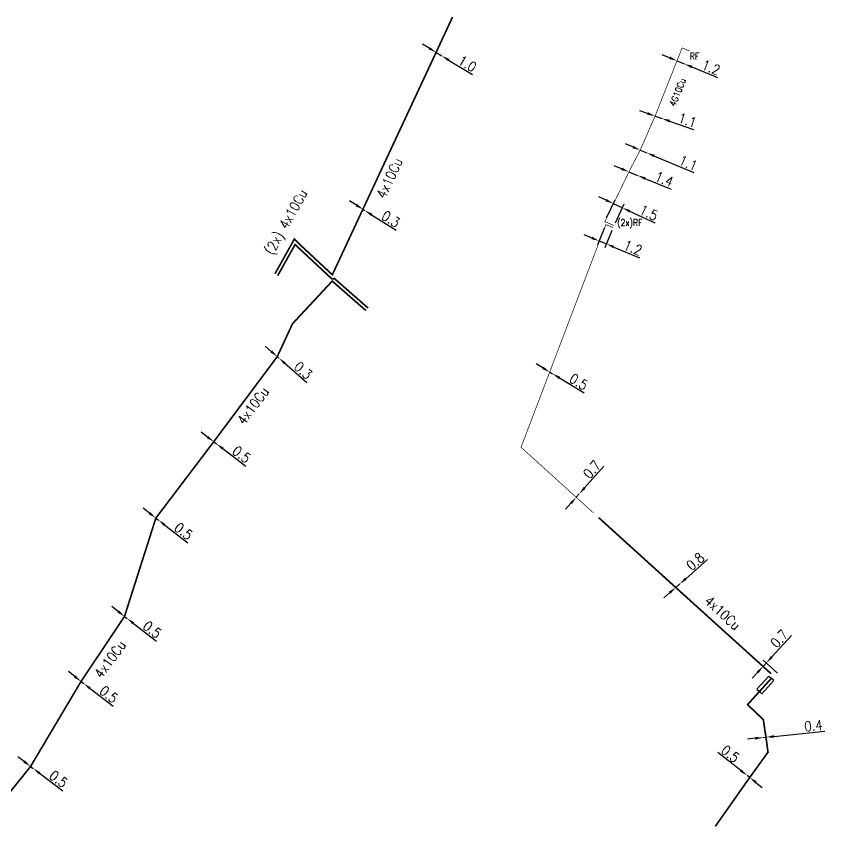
# Model space of a CAD drawing. Header units: millimetres. Extents: x 80999 to 81981, y 144000 to 144990.
# Drawn here: x 81169 to 81290.4, y 144409.2 to 144531.1 of the extents above; entities that cross this region are included whole.
import ezdxf
from ezdxf.enums import TextEntityAlignment as Align

# ---------------------------------------------------------------- set-up
doc = ezdxf.new("R2010")
doc.units = ezdxf.units.MM
doc.header["$PDMODE"] = 34
doc.linetypes.add('E_ST_Cu', pattern=[2000, 1000, 1000])
doc.layers.get('DEFPOINTS').update_dxf_attribs({"linetype": 'CONTINUOUS'})
doc.layers.add('E_100', color=3, linetype='CONTINUOUS')
doc.layers.add('E_400', color=7, linetype='CONTINUOUS')
doc.styles.get("Standard").update_dxf_attribs({"font": 'romans.shx', "width": 0.85})
doc.dimstyles.get("Standard").update_dxf_attribs({"dimtxt": 1.5, "dimasz": 1.2, "dimexe": 0.625, "dimexo": 0.625, "dimgap": 0.25, "dimtad": 1, "dimdec": 1, "dimzin": 0, "dimdsep": 46, "dimtxsty": 'Standard', "dimcen": -0.5, "dimadec": 0, "dimazin": 0, "dimtfac": 1, "dimtdec": 1, "dimtmove": 0, "dimatfit": 3, "dimfxl": 0, "dimtolj": 1, "dimtzin": 0, "dimarcsym": 0})

# ---------------------------------------------------------------- blocks, each defined once
blk = doc.blocks.new('*D119')
at = {"layer": 'DEFPOINTS', "color": 0, "linetype": 'Continuous', "transparency": 16777216}
for p in [(81171.15, 144418.54), (81171.55, 144418.24), (81171.55, 144418.24)]:
    blk.add_point(p, dxfattribs=at)
at = {"layer": 'E_100', "color": 0, "linetype": 'Continuous', "lineweight": -2, "transparency": 16777216}
for p, q in [((81170.19, 144419.26), (81169.24, 144419.98)), ((81171.15, 144418.54), (81171.55, 144418.24)), ((81172.51, 144417.51), (81176, 144414.88))]:
    blk.add_line(p, q, dxfattribs=at)
at = {"layer": 'E_100', "color": 0, "linetype": 'Continuous', "transparency": 16777216}
for points in [[(81170.31, 144419.42), (81170.07, 144419.1), (81171.15, 144418.54)], [(81172.63, 144417.67), (81172.39, 144417.35), (81171.55, 144418.24)]]:
    blk.add_solid(points, dxfattribs=at)
at = {"layer": 'E_100', "color": 0, "linetype": 'Continuous', "transparency": 16777216, "insert": (81175.34, 144416.64), "char_height": 1.5, "attachment_point": 5, "rotation": 322.9887}
blk.add_mtext('\\A1;0.5', dxfattribs=at)
blk = doc.blocks.new('*D120')
at = {"layer": 'DEFPOINTS', "color": 0, "linetype": 'Continuous', "transparency": 16777216}
for p in [(81178.73, 144431.3), (81179.12, 144430.99), (81179.12, 144430.99)]:
    blk.add_point(p, dxfattribs=at)
at = {"layer": 'E_100', "color": 0, "linetype": 'Continuous', "lineweight": -2, "transparency": 16777216}
for p, q in [((81177.78, 144432.03), (81176.83, 144432.77)), ((81178.73, 144431.3), (81179.12, 144430.99)), ((81180.07, 144430.25), (81183.53, 144427.58))]:
    blk.add_line(p, q, dxfattribs=at)
at = {"layer": 'E_100', "color": 0, "linetype": 'Continuous', "transparency": 16777216}
for points in [[(81177.9, 144432.19), (81177.66, 144431.87), (81178.73, 144431.3)], [(81180.19, 144430.41), (81179.95, 144430.1), (81179.12, 144430.99)]]:
    blk.add_solid(points, dxfattribs=at)
at = {"layer": 'E_100', "color": 0, "linetype": 'Continuous', "transparency": 16777216, "insert": (81182.89, 144429.34), "char_height": 1.5, "attachment_point": 5, "rotation": 322.2103}
blk.add_mtext('\\A1;0.5', dxfattribs=at)
blk = doc.blocks.new('*D121')
at = {"layer": 'DEFPOINTS', "color": 0, "linetype": 'Continuous', "transparency": 16777216}
for p in [(81185.25, 144441.05), (81185.65, 144440.75), (81185.65, 144440.75)]:
    blk.add_point(p, dxfattribs=at)
at = {"layer": 'E_100', "color": 0, "linetype": 'Continuous', "lineweight": -2, "transparency": 16777216}
for p, q in [((81184.3, 144441.79), (81183.35, 144442.52)), ((81185.25, 144441.05), (81185.65, 144440.75)), ((81186.59, 144440.01), (81190.05, 144437.33))]:
    blk.add_line(p, q, dxfattribs=at)
at = {"layer": 'E_100', "color": 0, "linetype": 'Continuous', "transparency": 16777216}
for points in [[(81184.43, 144441.95), (81184.18, 144441.63), (81185.25, 144441.05)], [(81186.72, 144440.17), (81186.47, 144439.85), (81185.65, 144440.75)]]:
    blk.add_solid(points, dxfattribs=at)
at = {"layer": 'E_100', "color": 0, "linetype": 'Continuous', "transparency": 16777216, "insert": (81189.41, 144439.09), "char_height": 1.5, "attachment_point": 5, "rotation": 322.2103}
blk.add_mtext('\\A1;0.5', dxfattribs=at)
blk = doc.blocks.new('*D122')
at = {"layer": 'DEFPOINTS', "color": 0, "linetype": 'Continuous', "transparency": 16777216}
for p in [(81189.96, 144455.81), (81190.35, 144455.51), (81190.35, 144455.51)]:
    blk.add_point(p, dxfattribs=at)
at = {"layer": 'E_100', "color": 0, "linetype": 'Continuous', "lineweight": -2, "transparency": 16777216}
for p, q in [((81189.01, 144456.55), (81188.06, 144457.29)), ((81189.96, 144455.81), (81190.35, 144455.51)), ((81191.3, 144454.77), (81194.75, 144452.08))]:
    blk.add_line(p, q, dxfattribs=at)
at = {"layer": 'E_100', "color": 0, "linetype": 'Continuous', "transparency": 16777216}
for points in [[(81189.13, 144456.71), (81188.89, 144456.39), (81189.96, 144455.81)], [(81191.42, 144454.93), (81191.17, 144454.61), (81190.35, 144455.51)]]:
    blk.add_solid(points, dxfattribs=at)
at = {"layer": 'E_100', "color": 0, "linetype": 'Continuous', "transparency": 16777216, "insert": (81194.11, 144453.85), "char_height": 1.5, "attachment_point": 5, "rotation": 322.0805}
blk.add_mtext('\\A1;0.5', dxfattribs=at)
blk = doc.blocks.new('*D123')
at = {"layer": 'DEFPOINTS', "color": 0, "linetype": 'Continuous', "transparency": 16777216}
for p in [(81208.19, 144480.04), (81208.42, 144479.84), (81208.42, 144479.84)]:
    blk.add_point(p, dxfattribs=at)
at = {"layer": 'E_100', "color": 0, "linetype": 'Continuous', "lineweight": -2, "transparency": 16777216}
for p, q in [((81207.29, 144480.83), (81206.39, 144481.62)), ((81208.19, 144480.04), (81208.42, 144479.84)), ((81209.32, 144479.05), (81212.61, 144476.17))]:
    blk.add_line(p, q, dxfattribs=at)
at = {"layer": 'E_100', "color": 0, "linetype": 'Continuous', "transparency": 16777216}
for points in [[(81207.42, 144480.98), (81207.16, 144480.68), (81208.19, 144480.04)], [(81209.45, 144479.2), (81209.19, 144478.9), (81208.42, 144479.84)]]:
    blk.add_solid(points, dxfattribs=at)
at = {"layer": 'E_100', "color": 0, "linetype": 'Continuous', "transparency": 16777216, "insert": (81212.08, 144477.97), "char_height": 1.5, "attachment_point": 5, "rotation": 318.7975}
blk.add_mtext('\\A1;0.3', dxfattribs=at)
blk = doc.blocks.new('*D124')
at = {"layer": 'DEFPOINTS', "color": 0, "linetype": 'Continuous', "transparency": 16777216}
for p in [(81198.65, 144467.27), (81199.05, 144466.97), (81199.05, 144466.97)]:
    blk.add_point(p, dxfattribs=at)
at = {"layer": 'E_100', "color": 0, "linetype": 'Continuous', "lineweight": -2, "transparency": 16777216}
for p, q in [((81197.69, 144467.99), (81196.74, 144468.72)), ((81198.65, 144467.27), (81199.05, 144466.97)), ((81200.01, 144466.24), (81203.49, 144463.61))]:
    blk.add_line(p, q, dxfattribs=at)
at = {"layer": 'E_100', "color": 0, "linetype": 'Continuous', "transparency": 16777216}
for points in [[(81197.81, 144468.15), (81197.57, 144467.83), (81198.65, 144467.27)], [(81200.13, 144466.4), (81199.89, 144466.08), (81199.05, 144466.97)]]:
    blk.add_solid(points, dxfattribs=at)
at = {"layer": 'E_100', "color": 0, "linetype": 'Continuous', "transparency": 16777216, "insert": (81202.83, 144465.36), "char_height": 1.5, "attachment_point": 5, "rotation": 322.8895}
blk.add_mtext('\\A1;0.5', dxfattribs=at)
blk = doc.blocks.new('*D125')
at = {"layer": 'DEFPOINTS', "color": 0, "linetype": 'Continuous', "transparency": 16777216}
for p in [(81221.09, 144502.14), (81221.34, 144501.98), (81221.34, 144501.98)]:
    blk.add_point(p, dxfattribs=at)
at = {"layer": 'E_100', "color": 0, "linetype": 'Continuous', "lineweight": -2, "transparency": 16777216}
for p, q in [((81220.07, 144502.77), (81219.06, 144503.41)), ((81221.09, 144502.14), (81221.34, 144501.98)), ((81222.36, 144501.34), (81226.06, 144499.01))]:
    blk.add_line(p, q, dxfattribs=at)
at = {"layer": 'E_100', "color": 0, "linetype": 'Continuous', "transparency": 16777216}
for points in [[(81220.18, 144502.94), (81219.97, 144502.6), (81221.09, 144502.14)], [(81222.47, 144501.51), (81222.25, 144501.17), (81221.34, 144501.98)]]:
    blk.add_solid(points, dxfattribs=at)
at = {"layer": 'E_100', "color": 0, "linetype": 'Continuous', "transparency": 16777216, "insert": (81225.25, 144500.7), "char_height": 1.5, "attachment_point": 5, "rotation": 327.8798}
blk.add_mtext('\\A1;0.3', dxfattribs=at)
blk = doc.blocks.new('*D126')
at = {"layer": 'DEFPOINTS', "color": 0, "linetype": 'Continuous', "transparency": 16777216}
for p in [(81232.04, 144525.7), (81232.9, 144525.18), (81232.9, 144525.18)]:
    blk.add_point(p, dxfattribs=at)
at = {"layer": 'E_100', "color": 0, "linetype": 'Continuous', "lineweight": -2, "transparency": 16777216}
for p, q in [((81231.02, 144526.33), (81230, 144526.95)), ((81232.04, 144525.7), (81232.9, 144525.18)), ((81233.92, 144524.56), (81237.5, 144522.38))]:
    blk.add_line(p, q, dxfattribs=at)
at = {"layer": 'E_100', "color": 0, "linetype": 'Continuous', "transparency": 16777216}
for points in [[(81231.12, 144526.5), (81230.92, 144526.16), (81232.04, 144525.7)], [(81234.03, 144524.73), (81233.82, 144524.39), (81232.9, 144525.18)]]:
    blk.add_solid(points, dxfattribs=at)
at = {"layer": 'E_100', "color": 0, "linetype": 'Continuous', "transparency": 16777216, "insert": (81236.74, 144524.01), "char_height": 1.5, "attachment_point": 5, "rotation": 328.635}
blk.add_mtext('\\A1;1.0', dxfattribs=at)
blk = doc.blocks.new('*D9')
at = {"layer": 'DEFPOINTS', "color": 0, "linetype": 'Continuous', "transparency": 16777216}
for p in [(81249.1, 144477.73), (81249.53, 144477.48), (81249.53, 144477.48)]:
    blk.add_point(p, dxfattribs=at)
at = {"layer": 'E_100', "color": 0, "linetype": 'Continuous', "lineweight": -2, "transparency": 16777216}
for p, q in [((81248.08, 144478.35), (81247.05, 144478.98)), ((81249.43, 144478.27), (81249.43, 144478.27)), ((81249.1, 144477.73), (81249.53, 144477.48)), ((81250.56, 144476.85), (81254.3, 144474.59))]:
    blk.add_line(p, q, dxfattribs=at)
at = {"layer": 'E_100', "color": 0, "linetype": 'Continuous', "transparency": 16777216}
for points in [[(81248.18, 144478.53), (81247.97, 144478.18), (81249.1, 144477.73)], [(81250.66, 144477.03), (81250.45, 144476.68), (81249.53, 144477.48)]]:
    blk.add_solid(points, dxfattribs=at)
at = {"layer": 'E_100', "color": 0, "linetype": 'Continuous', "transparency": 16777216, "insert": (81253.46, 144476.27), "char_height": 1.5, "attachment_point": 5, "rotation": 328.8298}
blk.add_mtext('\\A1;0.5', dxfattribs=at)
blk = doc.blocks.new('*D10')
at = {"layer": 'DEFPOINTS', "color": 0, "linetype": 'Continuous', "transparency": 16777216}
for p in [(81253.09, 144458.93), (81253.55, 144459.45), (81253.55, 144459.45)]:
    blk.add_point(p, dxfattribs=at)
at = {"layer": 'E_100', "color": 0, "linetype": 'Continuous', "lineweight": -2, "transparency": 16777216}
for p, q in [((81254.35, 144460.35), (81257.25, 144463.62)), ((81253.09, 144458.93), (81253.55, 144459.45)), ((81252.29, 144458.03), (81251.5, 144457.13))]:
    blk.add_line(p, q, dxfattribs=at)
at = {"layer": 'E_100', "color": 0, "linetype": 'Continuous', "transparency": 16777216}
for points in [[(81254.2, 144460.48), (81254.5, 144460.22), (81253.55, 144459.45)], [(81252.14, 144458.16), (81252.44, 144457.9), (81253.09, 144458.93)]]:
    blk.add_solid(points, dxfattribs=at)
at = {"layer": 'E_100', "color": 0, "linetype": 'Continuous', "transparency": 16777216, "insert": (81255.45, 144463.1), "char_height": 1.5, "attachment_point": 5, "rotation": 48.4414}
blk.add_mtext('\\A1;0.7', dxfattribs=at)
blk = doc.blocks.new('*D11')
at = {"layer": 'DEFPOINTS', "color": 0, "linetype": 'Continuous', "transparency": 16777216}
for p in [(81268.03, 144445.4), (81268.63, 144445.92), (81268.63, 144445.92)]:
    blk.add_point(p, dxfattribs=at)
at = {"layer": 'E_100', "color": 0, "linetype": 'Continuous', "lineweight": -2, "transparency": 16777216}
for p, q in [((81269.53, 144446.71), (81272.82, 144449.59)), ((81268.03, 144445.4), (81268.63, 144445.92)), ((81267.12, 144444.61), (81266.22, 144443.82))]:
    blk.add_line(p, q, dxfattribs=at)
at = {"layer": 'E_100', "color": 0, "linetype": 'Continuous', "transparency": 16777216}
for points in [[(81269.4, 144446.86), (81269.66, 144446.56), (81268.63, 144445.92)], [(81266.99, 144444.76), (81267.26, 144444.46), (81268.03, 144445.4)]]:
    blk.add_solid(points, dxfattribs=at)
at = {"layer": 'E_100', "color": 0, "linetype": 'Continuous', "transparency": 16777216, "insert": (81270.97, 144449.3), "char_height": 1.5, "attachment_point": 5, "rotation": 41.1707}
blk.add_mtext('\\A1;0.8', dxfattribs=at)
blk = doc.blocks.new('*D12')
at = {"layer": 'DEFPOINTS', "color": 0, "linetype": 'Continuous', "transparency": 16777216}
for p in [(81281.64, 144434.08), (81282.35, 144432.46), (81283.78, 144432.11)]:
    blk.add_point(p, dxfattribs=at)
at = {"layer": 'E_100', "color": 0, "linetype": 'Continuous', "lineweight": -2, "transparency": 16777216}
for p, q in [((81282.45, 144434.97), (81285.4, 144438.19)), ((81283.32, 144432.54), (81281.17, 144434.5)), ((81281.89, 144432.89), (81280.7, 144433.98)), ((81281.16, 144433.56), (81281.64, 144434.08)), ((81280.35, 144432.67), (81279.53, 144431.79))]:
    blk.add_line(p, q, dxfattribs=at)
at = {"layer": 'E_100', "color": 0, "linetype": 'Continuous', "transparency": 16777216}
for points in [[(81282.3, 144435.1), (81282.59, 144434.83), (81281.64, 144434.08)], [(81280.2, 144432.81), (81280.49, 144432.54), (81281.16, 144433.56)]]:
    blk.add_solid(points, dxfattribs=at)
at = {"layer": 'E_100', "color": 0, "linetype": 'Continuous', "transparency": 16777216, "insert": (81283.59, 144437.7), "char_height": 1.5, "attachment_point": 5, "rotation": 47.4904}
blk.add_mtext('\\A1;0.7', dxfattribs=at)
blk = doc.blocks.new('*D13')
at = {"layer": 'DEFPOINTS', "color": 0, "linetype": 'Continuous', "transparency": 16777216}
for p in [(81281.18, 144422.88), (81281.18, 144422.88), (81281.58, 144422.92)]:
    blk.add_point(p, dxfattribs=at)
at = {"layer": 'E_100', "color": 0, "linetype": 'Continuous', "lineweight": -2, "transparency": 16777216}
for p, q in [((81282.78, 144423.04), (81290.41, 144423.82)), ((81279.99, 144422.76), (81278.8, 144422.64)), ((81281.18, 144422.88), (81281.58, 144422.92))]:
    blk.add_line(p, q, dxfattribs=at)
at = {"layer": 'E_100', "color": 0, "linetype": 'Continuous', "transparency": 16777216}
for points in [[(81282.76, 144423.24), (81282.8, 144422.84), (81281.58, 144422.92)], [(81279.97, 144422.96), (81280.01, 144422.56), (81281.18, 144422.88)]]:
    blk.add_solid(points, dxfattribs=at)
at = {"layer": 'E_100', "color": 0, "linetype": 'Continuous', "transparency": 16777216, "insert": (81288.7, 144424.65), "char_height": 1.5, "attachment_point": 5, "rotation": 5.8303}
blk.add_mtext('\\A1;0.4', dxfattribs=at)
blk = doc.blocks.new('*D14')
at = {"layer": 'DEFPOINTS', "color": 0, "linetype": 'Continuous', "transparency": 16777216}
for p in [(81278.74, 144417.19), (81278.74, 144417.19), (81279.14, 144416.88)]:
    blk.add_point(p, dxfattribs=at)
at = {"layer": 'E_100', "color": 0, "linetype": 'Continuous', "lineweight": -2, "transparency": 16777216}
for p, q in [((81277.8, 144417.93), (81274.35, 144420.62)), ((81279.14, 144416.88), (81278.74, 144417.19)), ((81280.08, 144416.14), (81281.03, 144415.4))]:
    blk.add_line(p, q, dxfattribs=at)
at = {"layer": 'E_100', "color": 0, "linetype": 'Continuous', "transparency": 16777216}
for points in [[(81277.92, 144418.09), (81277.67, 144417.77), (81278.74, 144417.19)], [(81280.21, 144416.3), (81279.96, 144415.98), (81279.14, 144416.88)]]:
    blk.add_solid(points, dxfattribs=at)
at = {"layer": 'E_100', "color": 0, "linetype": 'Continuous', "transparency": 16777216, "insert": (81276.22, 144420.43), "char_height": 1.5, "attachment_point": 5, "rotation": 321.9707}
blk.add_mtext('\\A1;0.5', dxfattribs=at)
blk = doc.blocks.new('*D147')
at = {"layer": 'DEFPOINTS', "color": 0, "linetype": 'Continuous', "transparency": 16777216}
for p in [(81268.22, 144524.44), (81269.33, 144523.98), (81269.33, 144523.98)]:
    blk.add_point(p, dxfattribs=at)
at = {"layer": 'E_100', "color": 0, "linetype": 'Continuous', "lineweight": -2, "transparency": 16777216}
for p, q in [((81267.11, 144524.9), (81266, 144525.35)), ((81268.22, 144524.44), (81269.33, 144523.98)), ((81270.44, 144523.53), (81274.32, 144521.93))]:
    blk.add_line(p, q, dxfattribs=at)
at = {"layer": 'E_100', "color": 0, "linetype": 'Continuous', "transparency": 16777216}
for points in [[(81267.19, 144525.08), (81267.04, 144524.71), (81268.22, 144524.44)], [(81270.52, 144523.71), (81270.37, 144523.34), (81269.33, 144523.98)]]:
    blk.add_solid(points, dxfattribs=at)
at = {"layer": 'E_100', "color": 0, "linetype": 'Continuous', "transparency": 16777216, "insert": (81273.32, 144523.43), "char_height": 1.5, "attachment_point": 5, "rotation": 337.6563}
blk.add_mtext('\\A1;1.2', dxfattribs=at)
blk = doc.blocks.new('*D148')
at = {"layer": 'DEFPOINTS', "color": 0, "linetype": 'Continuous', "transparency": 16777216}
for p in [(81264.93, 144516.15), (81265.97, 144515.79), (81265.97, 144515.79)]:
    blk.add_point(p, dxfattribs=at)
at = {"layer": 'E_100', "color": 0, "linetype": 'Continuous', "lineweight": -2, "transparency": 16777216}
for p, q in [((81263.79, 144516.54), (81262.66, 144516.93)), ((81264.93, 144516.15), (81265.97, 144515.79)), ((81267.1, 144515.4), (81270.72, 144514.15))]:
    blk.add_line(p, q, dxfattribs=at)
at = {"layer": 'E_100', "color": 0, "linetype": 'Continuous', "transparency": 16777216}
for points in [[(81263.86, 144516.73), (81263.73, 144516.35), (81264.93, 144516.15)], [(81267.17, 144515.59), (81267.03, 144515.21), (81265.97, 144515.79)]]:
    blk.add_solid(points, dxfattribs=at)
at = {"layer": 'E_100', "color": 0, "linetype": 'Continuous', "transparency": 16777216, "insert": (81269.8, 144515.52), "char_height": 1.5, "attachment_point": 5, "rotation": 340.9472}
blk.add_mtext('\\A1;1.1', dxfattribs=at)
blk = doc.blocks.new('*D149')
at = {"layer": 'DEFPOINTS', "color": 0, "linetype": 'Continuous', "transparency": 16777216}
for p in [(81262.7, 144511.04), (81263.71, 144510.62), (81263.71, 144510.62)]:
    blk.add_point(p, dxfattribs=at)
at = {"layer": 'E_100', "color": 0, "linetype": 'Continuous', "lineweight": -2, "transparency": 16777216}
for p, q in [((81261.59, 144511.51), (81260.49, 144511.97)), ((81262.7, 144511.04), (81263.71, 144510.62)), ((81264.82, 144510.15), (81270.73, 144507.67))]:
    blk.add_line(p, q, dxfattribs=at)
at = {"layer": 'E_100', "color": 0, "linetype": 'Continuous', "transparency": 16777216}
for points in [[(81261.67, 144511.69), (81261.52, 144511.33), (81262.7, 144511.04)], [(81264.9, 144510.34), (81264.74, 144509.97), (81263.71, 144510.62)]]:
    blk.add_solid(points, dxfattribs=at)
at = {"layer": 'E_100', "color": 0, "linetype": 'Continuous', "transparency": 16777216, "insert": (81269.91, 144509.1), "char_height": 1.5, "attachment_point": 5, "rotation": 337.1857}
blk.add_mtext('\\A1;1.1', dxfattribs=at)
blk = doc.blocks.new('*D150')
at = {"layer": 'DEFPOINTS', "color": 0, "linetype": 'Continuous', "transparency": 16777216}
for p in [(81261, 144507.78), (81262.3, 144507.25), (81262.3, 144507.25)]:
    blk.add_point(p, dxfattribs=at)
at = {"layer": 'E_100', "color": 0, "linetype": 'Continuous', "lineweight": -2, "transparency": 16777216}
for p, q in [((81259.89, 144508.24), (81258.78, 144508.7)), ((81261, 144507.78), (81262.3, 144507.25)), ((81263.4, 144506.79), (81267.33, 144505.17))]:
    blk.add_line(p, q, dxfattribs=at)
at = {"layer": 'E_100', "color": 0, "linetype": 'Continuous', "transparency": 16777216}
for points in [[(81259.97, 144508.42), (81259.82, 144508.05), (81261, 144507.78)], [(81263.48, 144506.97), (81263.33, 144506.6), (81262.3, 144507.25)]]:
    blk.add_solid(points, dxfattribs=at)
at = {"layer": 'E_100', "color": 0, "linetype": 'Continuous', "transparency": 16777216, "insert": (81266.3, 144506.67), "char_height": 1.5, "attachment_point": 5, "rotation": 337.5684}
blk.add_mtext('\\A1;1.4', dxfattribs=at)
blk = doc.blocks.new('*D151')
at = {"layer": 'DEFPOINTS', "color": 0, "linetype": 'Continuous', "transparency": 16777216}
for p in [(81260.02, 144502.38), (81257.39, 144500.29), (81258.7, 144499.56)]:
    blk.add_point(p, dxfattribs=at)
at = {"layer": 'E_100', "color": 0, "linetype": 'Continuous', "lineweight": -2, "transparency": 16777216}
for p, q in [((81257.57, 144503.52), (81256.49, 144504.03)), ((81257.65, 144500.86), (81258.93, 144503.58)), ((81258.66, 144503.02), (81260.02, 144502.38)), ((81258.97, 144500.12), (81260.29, 144502.95)), ((81261.11, 144501.87), (81264.9, 144500.1))]:
    blk.add_line(p, q, dxfattribs=at)
at = {"layer": 'E_100', "color": 0, "linetype": 'Continuous', "transparency": 16777216}
for points in [[(81257.66, 144503.7), (81257.49, 144503.34), (81258.66, 144503.02)], [(81261.19, 144502.05), (81261.02, 144501.69), (81260.02, 144502.38)]]:
    blk.add_solid(points, dxfattribs=at)
at = {"layer": 'E_100', "color": 0, "linetype": 'Continuous', "transparency": 16777216, "insert": (81263.97, 144501.64), "char_height": 1.5, "attachment_point": 5, "rotation": 334.9502}
blk.add_mtext('\\A1;1.5', dxfattribs=at)
blk = doc.blocks.new('*D152')
at = {"layer": 'DEFPOINTS', "color": 0, "linetype": 'Continuous', "transparency": 16777216}
for p in [(81257.53, 144499.86), (81258.7, 144499.56), (81257.62, 144496.95)]:
    blk.add_point(p, dxfattribs=at)
at = {"layer": 'E_100', "color": 0, "linetype": 'Continuous', "lineweight": -2, "transparency": 16777216}
for p, q in [((81257.29, 144499.28), (81256.27, 144496.84)), ((81258.46, 144498.98), (81257.38, 144496.38)), ((81255.4, 144497.87), (81254.3, 144498.33)), ((81256.51, 144497.41), (81257.62, 144496.95)), ((81258.73, 144496.49), (81262.6, 144494.89))]:
    blk.add_line(p, q, dxfattribs=at)
at = {"layer": 'E_100', "color": 0, "linetype": 'Continuous', "transparency": 16777216}
for points in [[(81255.48, 144498.06), (81255.33, 144497.69), (81256.51, 144497.41)], [(81258.81, 144496.68), (81258.65, 144496.31), (81257.62, 144496.95)]]:
    blk.add_solid(points, dxfattribs=at)
at = {"layer": 'E_100', "color": 0, "linetype": 'Continuous', "transparency": 16777216, "insert": (81261.6, 144496.39), "char_height": 1.5, "attachment_point": 5, "rotation": 337.4736}
blk.add_mtext('\\A1;1.2', dxfattribs=at)

msp = doc.modelspace()

# ---------------------------------------------------------------- linework, layer by layer
at = {"layer": 'E_100', "linetype": 'E_ST_Cu', "flags": 128}
for points in [[(81207.85, 144492.48, 0.25, 0.25, 0), (81210.76, 144497.69, 0.25, 0.25, 0), (81211.72, 144496.74, 0.25, 0.25, 0), (81216.46, 144492.33, 0.25, 0.25, 0), (81232.21, 144526.06, 0.25, 0.25, 0), (81234.51, 144531, 0, 0, 0)], [(81208.26, 144492.2, 0.25, 0.25, 0), (81210.87, 144496.86, 0.25, 0.25, 0), (81216.39, 144491.71, 0.25, 0.25, 0), (81216.79, 144491.75, 0.25, 0.25, 0), (81221.84, 144487.32, 0, 0, 0)], [(81189.96, 144455.81, 0.25, 0.25, 0), (81198.65, 144467.27, 0.25, 0.25, 0), (81208.19, 144480.04, 0.25, 0.25, 0), (81210.48, 144484.98, 0.25, 0.25, 0), (81210.48, 144484.98, 0.25, 0.25, 0), (81216.45, 144491.38, 0.25, 0.25, 0), (81221.51, 144486.95, 0, 0, 0)], [(81147.35, 144393.09, 0.25, 0.25, 0), (81149.61, 144395.59, 0.25, 0.25, 0), (81157.78, 144406.62, 0.25, 0.25, 0), (81161.82, 144412.26, 0.25, 0.25, 0), (81164.42, 144410.17, 0.25, 0.25, 0), (81171.15, 144418.54, 0.25, 0.25, 0), (81178.73, 144431.3, 0.25, 0.25, 0), (81185.25, 144441.05, 0.25, 0.25, 0), (81189.96, 144455.81, 0, 0, 0)], [(81282.35, 144432.46, 0.25, 0.25, 0), (81268.03, 144445.4, 0.25, 0.25, 0), (81256.44, 144455.9, 0, 0, 0)]]:
    msp.add_lwpolyline(points, format="xyseb", dxfattribs=at)
for points, const_width in [([(81270.13, 144525.91), (81269, 144526.38), (81268.22, 144524.44), (81264.93, 144516.15), (81262.7, 144511.04), (81261, 144507.78), (81257.39, 144500.29), (81258.78, 144499.72)], 0.1), ([(81255.7, 144456.57), (81244.8, 144466.44), (81257.53, 144499.86), (81258.63, 144499.4)], 0.1), ([(81273.98, 144409.55), (81279.14, 144416.88), (81281.89, 144420.67), (81281.58, 144422.92), (81281.18, 144425.57), (81278.82, 144427.81), (81278.82, 144427.81), (81282.39, 144431.76)], 0.25)]:
    msp.add_lwpolyline(points, dxfattribs=dict(at, const_width=const_width))
at = {"layer": 'E_400', "color": 7}
for p, q in [((81280.23, 144430.12), (81282.02, 144432.09)), ((81282.02, 144432.09), (81282.39, 144431.76)), ((81282.76, 144431.42), (81282.39, 144431.76)), ((81280.98, 144429.45), (81282.76, 144431.42)), ((81280.23, 144430.12), (81280.61, 144429.78)), ((81280.98, 144429.45), (81280.61, 144429.78))]:
    msp.add_line(p, q, dxfattribs=at)

# ---------------------------------------------------------------- texts
at = {"layer": 'E_100', "linetype": 'Continuous', "width": 0.85}
for s, p in [('RF', (81270.15, 144524.63)), ('(2x)RF', (81259.24, 144499.66))]:
    msp.add_text(s, height=1, dxfattribs=at).set_placement(p)
msp.add_text('4G10Cu', height=1, rotation=68.3103, dxfattribs=at).set_placement((81267.96, 144517.5))
for s, rotation, p in [('4x10Cu', 64.9912, (81225.05, 144506.84)), ('(2x) 4x10Cu', 60.7755, (81209.59, 144500.22)), ('4x10Cu', 53.4936, (81204.54, 144472.67)), ('4x10Cu', 317.416, (81275.07, 144441.58)), ('4x10Cu', 53.4936, (81183.08, 144434.62))]:
    msp.add_text(s, height=1.5, rotation=rotation, dxfattribs=at).set_placement(p, align=Align.MIDDLE)

# ---------------------------------------------------------------- dimensions: what is measured, and where the dimension line sits
at = {"layer": 'E_100', "linetype": 'Continuous'}
for base, p1, p2, angle, picture, middle in [((81232.9, 144525.18), (81232.04, 144525.7), (81232.9, 144525.18), 148.635, '*D126', (81236.22, 144523.15)), ((81221.34, 144501.98), (81221.09, 144502.14), (81221.34, 144501.98), 147.8798, '*D125', (81224.72, 144499.86)), ((81208.42, 144479.84), (81208.19, 144480.04), (81208.42, 144479.84), 138.7975, '*D123', (81211.42, 144477.21)), ((81249.53, 144477.48), (81249.1, 144477.73), (81249.53, 144477.48), 148.8298, '*D9', (81252.94, 144475.41)), ((81199.05, 144466.97), (81198.65, 144467.27), (81199.05, 144466.97), 142.8895, '*D124', (81202.23, 144464.56)), ((81253.55, 144459.45), (81253.09, 144458.93), (81253.55, 144459.45), 228.4414, '*D10', (81256.2, 144462.44)), ((81190.35, 144455.51), (81189.96, 144455.81), (81190.35, 144455.51), 142.0805, '*D122', (81193.49, 144453.06)), ((81268.63, 144445.92), (81268.03, 144445.4), (81268.63, 144445.92), 221.1707, '*D11', (81271.63, 144448.55)), ((81185.65, 144440.75), (81185.25, 144441.05), (81185.65, 144440.75), 142.2103, '*D121', (81188.8, 144438.3)), ((81281.64, 144434.08), (81282.35, 144432.46), (81283.78, 144432.11), 227.4904, '*D12', (81284.33, 144437.02)), ((81179.12, 144430.99), (81178.73, 144431.3), (81179.12, 144430.99), 142.2103, '*D120', (81182.27, 144428.55)), ((81281.18, 144422.88), (81281.58, 144422.92), (81281.18, 144422.88), 5.8303, '*D13', (81288.8, 144423.66)), ((81278.74, 144417.19), (81279.14, 144416.88), (81278.74, 144417.19), 321.9707, '*D14', (81275.6, 144419.65)), ((81171.55, 144418.24), (81171.15, 144418.54), (81171.55, 144418.24), 142.9887, '*D119', (81174.73, 144415.84))]:
    dim = msp.add_linear_dim(base=base, p1=p1, p2=p2, angle=angle, dimstyle='Standard', dxfattribs=at)
    dim.commit()
    dim.dimension.update_dxf_attribs({"geometry": picture, "text_midpoint": middle, "dimtype": 160})
for base, p1, p2, angle, override, picture, middle in [((81269.33, 144523.98), (81268.22, 144524.44), (81269.33, 144523.98), 157.6563, {"dimscale": 1, "dimlfac": 1, "dimlunit": 2, "dimatfit": 0}, '*D147', (81272.93, 144522.5)), ((81265.97, 144515.79), (81264.93, 144516.15), (81265.97, 144515.79), 160.9472, {"dimscale": 1, "dimlfac": 1, "dimlunit": 2, "dimatfit": 0}, '*D148', (81269.47, 144514.58)), ((81263.71, 144510.62), (81262.7, 144511.04), (81263.71, 144510.62), 157.1857, {"dimatfit": 0}, '*D149', (81269.52, 144508.18)), ((81262.3, 144507.25), (81261, 144507.78), (81262.3, 144507.25), 157.5684, {"dimscale": 1, "dimlfac": 1, "dimlunit": 2, "dimatfit": 0}, '*D150', (81265.92, 144505.75)), ((81260.02, 144502.38), (81257.39, 144500.29), (81258.7, 144499.56), 154.9502, {"dimatfit": 0}, '*D151', (81263.55, 144500.73)), ((81257.62, 144496.95), (81257.53, 144499.86), (81258.7, 144499.56), 157.4736, {"dimatfit": 0}, '*D152', (81261.22, 144495.46))]:
    dim = msp.add_linear_dim(base=base, p1=p1, p2=p2, angle=angle, dimstyle='Standard', override=override, dxfattribs=at)
    dim.commit()
    dim.dimension.update_dxf_attribs({"geometry": picture, "text_midpoint": middle, "dimtype": 160})

doc.saveas('drawing.dxf')
